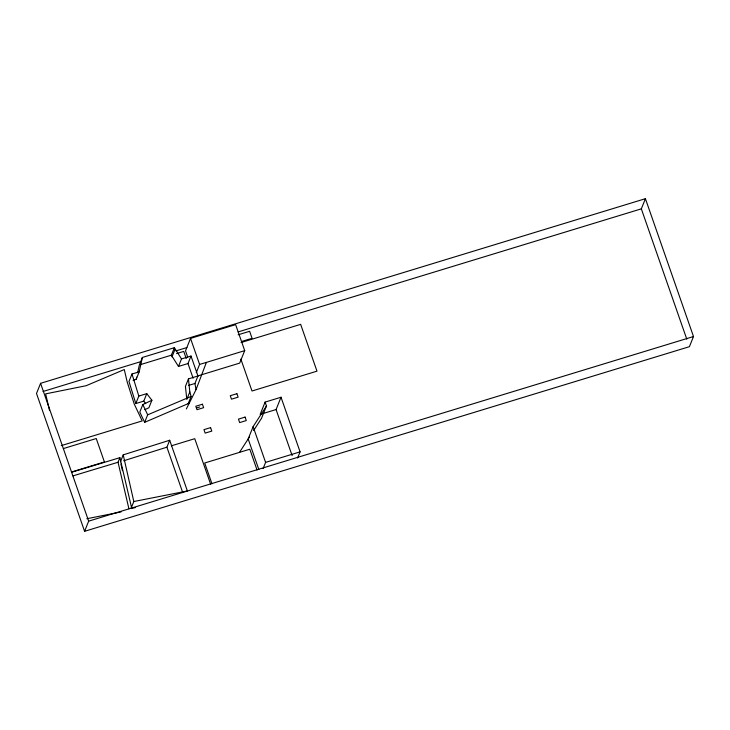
<?xml version="1.0" encoding="UTF-8"?>
<svg xmlns="http://www.w3.org/2000/svg" width="730" height="730" viewBox="0 0 730 730"><rect width="100%" height="100%" fill="white"/><g stroke="black" fill="none" stroke-linecap="round" stroke-linejoin="round"><path stroke-width="1.09" d="M133.079 380.266L136.163 379.354L136.656 377.136M137.642 372.711L139.366 364.954L142.377 357.454L174.388 347.681L181.496 358.941L178.476 366.442L171.368 355.181L174.388 347.681M136.163 379.354L139.184 371.862L142.377 357.454M186.369 408.928L196.041 389.628L206.398 362.409L244.705 350.637L235.626 324.631L190.53 338.401L185.52 350.865L187.701 357.107M40.579 383.323L36.5 393.47L84.589 531.312L689.421 346.677L693.5 336.53L645.411 198.688L40.579 383.323L88.668 521.156L84.589 531.312M139.184 371.862L131.984 373.979L128.973 381.48L135.807 403.562L143.764 401.135L146.776 393.634L151.895 400.259L148.874 407.76L144.85 409.667M135.807 403.562L138.819 396.071L131.984 373.979M128.927 508.81L118.041 462.263L119.884 457.664L71.558 472.273M151.895 400.259L142.825 404.557L139.813 412.058L144.65 422.332L189.262 403.161M120.432 461.798L123.215 454.863L169.689 440.254L187.382 490.971L133.818 501.528L131.035 508.463L135.497 507.587M144.65 422.332L147.67 414.832L191.114 396.426L189.809 391.891L188.45 378.879L197.958 375.977L191.004 356.039L181.496 358.941M171.979 356.915L174.99 349.415M193.112 378.231L187.984 363.54L191.004 356.039M188.45 378.879L185.438 386.38L186.798 399.392L189.809 391.891M196.261 372.711L199.6 364.407L190.53 338.401M182.755 492.622L166.905 447.189L169.689 440.254M196.041 389.628L194.937 383.478L197.958 375.977M188.103 403.927L191.114 396.426M244.705 350.637L239.686 363.102L197.501 376.014M297.603 458.011L300.076 451.861L281.023 397.239L265.109 402.102L266.468 405.999L253.118 426.649L248.173 438.949L258.812 469.436M265.109 402.102L260.154 414.412L276.077 409.548L281.023 397.239M266.468 405.999L261.523 418.308L253.629 430.508M263.119 468.541L265.592 462.382L253.118 426.649M686.784 339.14L641.332 208.844L645.411 198.688M239.504 452.363L249.386 437.078M123.671 460.776L166.905 447.189M43.043 391.481L141.118 361.542M175.994 350.893L186.889 347.562M238.108 331.931L641.332 208.844M140.434 364.626L171.368 355.181M176.532 353.603L183.75 351.404L186.223 358.485M238.153 334.796L249.633 331.292L252.069 338.3L241.639 341.485M241.073 342.534L300.651 324.348L316.984 371.159L251.996 390.997L240.854 359.087M178.476 366.442L187.984 363.54M138.819 396.071L146.776 393.634M188.605 385.413L194.937 383.478M61.22 445.638L142.204 420.918L134.238 404.028L127.203 382.018L124.282 369.553L86.131 385.714L45.634 393.871L49.494 410.36M63.355 448.585L96.251 438.538L104.417 461.953L71.522 471.991M196.397 407.97L199.71 406.957M171.413 445.811L194.755 438.684L210.605 484.118M265.592 462.382L300.076 451.861M88.668 521.156L693.5 336.53M72.936 475.887L118.041 462.263M199.6 364.407L206.398 362.409M86.834 518.738L121.034 511.949M143.764 401.135L145.681 403.617M142.825 404.557L147.67 414.832M276.077 409.548L292.137 455.593M257.06 470.029L249.797 449.224L204.701 462.993L211.965 483.798M119.884 457.664L131.811 508.646M123.215 454.863L133.818 501.528M120.934 464.015L122.448 470.686M202.42 404.219L195.786 406.236L197 409.703L203.633 407.687L202.42 404.219M236.903 393.689L230.279 395.715L231.483 399.182L238.117 397.156L236.903 393.689M210.587 427.625L203.953 429.641L205.166 433.109L211.8 431.092L210.587 427.625M245.07 417.095L238.445 419.12L239.65 422.588L246.284 420.562L245.07 417.095"/></g></svg>
